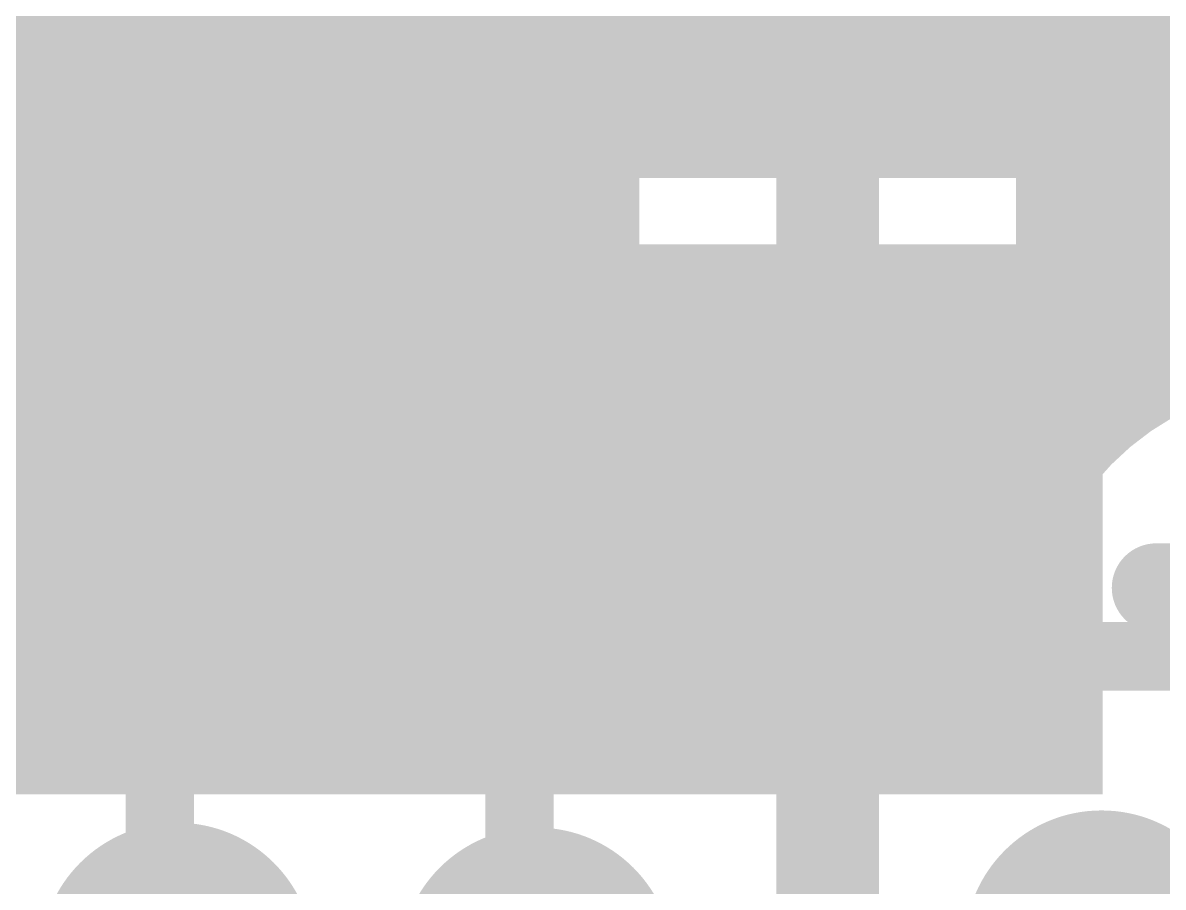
# Model space of a CAD drawing. Header units: inches. Extents: x -0.355 to 0.355, y -0.355 to 0.355.
# Drawn here: x -0.0226 to 0.0429, y -0.0763 to -0.0266 of the extents above; entities that cross this region are included whole.
import ezdxf

# ---------------------------------------------------------------- set-up
doc = ezdxf.new("R2010")
doc.units = ezdxf.units.IN
doc.header["$MEASUREMENT"] = 0
for name, color, linetype in [('BottomLayer', 5, 'Continuous'), ('BottomPaste', 16, 'Continuous'), ('BottomSolder', 6, 'Continuous'), ('TopLayer', 1, 'Continuous'), ('TopOverlay', 2, 'Continuous'), ('TopPaste', 8, 'Continuous'), ('TopSolder', 216, 'Continuous'), ('ViaHoleLayer', 16, 'Continuous')]:
    doc.layers.add(name, color=color, linetype=linetype)

# ---------------------------------------------------------------- blocks, each defined once
blk = doc.blocks.new('BF83112DW7_D_7_F_4_B_4')
at = {"layer": 'BottomLayer'}
for points in [[(-0.031494, 0.031496), (-0.007872, 0.031496), (-0.007872, 0.007874), (-0.031494, 0.007874)], [(-0.031494, -0.007874), (-0.007872, -0.007874), (-0.007872, -0.031496), (-0.031494, -0.031496)]]:
    blk.add_hatch(color=5, dxfattribs=at).paths.add_polyline_path(points)
at = {"layer": 'BottomPaste'}
for points in [[(-0.031494, 0.031496), (-0.007872, 0.031496), (-0.007872, 0.007874), (-0.031494, 0.007874)], [(-0.031494, -0.007874), (-0.007872, -0.007874), (-0.007872, -0.031496), (-0.031494, -0.031496)]]:
    blk.add_hatch(color=16, dxfattribs=at).paths.add_polyline_path(points)
at = {"layer": 'BottomSolder'}
for points in [[(-0.035494, 0.035496), (-0.003872, 0.035496), (-0.003872, 0.003874), (-0.035494, 0.003874)], [(-0.035494, -0.003874), (-0.003872, -0.003874), (-0.003872, -0.035496), (-0.035494, -0.035496)]]:
    blk.add_hatch(color=6, dxfattribs=at).paths.add_polyline_path(points)
blk = doc.blocks.new('QFN_20_3_3_P_____0_4_5')
at = {"layer": 'TopLayer'}
for points in [[(-0.066929, 0.019685), (-0.043307, 0.019685), (-0.043307, 0.011811), (-0.066929, 0.011811)], [(-0.066929, 0.003937), (-0.043307, 0.003937), (-0.043307, -0.003937), (-0.066929, -0.003937)], [(-0.066929, -0.011811), (-0.043307, -0.011811), (-0.043307, -0.019685), (-0.066929, -0.019685)], [(-0.066929, -0.027559), (-0.043307, -0.027559), (-0.043307, -0.035433), (-0.066929, -0.035433)]]:
    blk.add_hatch(color=1, dxfattribs=at).paths.add_polyline_path(points)
at = {"layer": 'TopPaste'}
for points in [[(-0.066929, 0.019685), (-0.043307, 0.019685), (-0.043307, 0.011811), (-0.066929, 0.011811)], [(-0.066929, 0.003937), (-0.043307, 0.003937), (-0.043307, -0.003937), (-0.066929, -0.003937)], [(-0.066929, -0.011811), (-0.043307, -0.011811), (-0.043307, -0.019685), (-0.066929, -0.019685)], [(-0.066929, -0.027559), (-0.043307, -0.027559), (-0.043307, -0.035433), (-0.066929, -0.035433)]]:
    blk.add_hatch(color=8, dxfattribs=at).paths.add_polyline_path(points)
at = {"layer": 'TopSolder'}
for points in [[(-0.070929, 0.023685), (-0.039307, 0.023685), (-0.039307, 0.007811), (-0.070929, 0.007811)], [(-0.070929, 0.007937), (-0.039307, 0.007937), (-0.039307, -0.007937), (-0.070929, -0.007937)], [(-0.070929, -0.007811), (-0.039307, -0.007811), (-0.039307, -0.023685), (-0.070929, -0.023685)], [(-0.070929, -0.023559), (-0.039307, -0.023559), (-0.039307, -0.039433), (-0.070929, -0.039433)], [(-0.039433, -0.039307), (-0.023559, -0.039307), (-0.023559, -0.070929), (-0.039433, -0.070929)]]:
    blk.add_hatch(color=216, dxfattribs=at).paths.add_polyline_path(points)
at = {"layer": 'TopOverlay'}
blk.add_lwpolyline([(-0.059055, -0.04252, 0.005118, 0.005118, 0), (-0.059055, -0.059055, 0.005118, 0.005118, 0)], format="xyseb", dxfattribs=at)
blk.add_lwpolyline([(-0.060335, -0.04252, 0.002559, 0.002559, 1), (-0.057776, -0.04252, 0.002559, 0.002559, 1)], format="xyseb", close=True, dxfattribs=at)

msp = doc.modelspace()

# ---------------------------------------------------------------- hatches: boundary and pattern name
at = {"layer": 'BottomLayer'}
h = msp.add_hatch(color=5, dxfattribs=at)
edge = h.paths.add_edge_path()
edge.add_arc((0.03937, -0.079724), 0.007874, 0, 360)
h = msp.add_hatch(color=5, dxfattribs=at)
edge = h.paths.add_edge_path()
edge.add_arc((-0.01378, -0.080429), 0.007874, 0, 360)
h = msp.add_hatch(color=5, dxfattribs=at)
edge = h.paths.add_edge_path()
edge.add_arc((0.00689, -0.080709), 0.007874, 0, 360)
at = {"layer": 'TopLayer'}
h = msp.add_hatch(color=1, dxfattribs=at)
edge = h.paths.add_edge_path()
edge.add_arc((0.03937, -0.079724), 0.007874, 0, 360)
h = msp.add_hatch(color=1, dxfattribs=at)
edge = h.paths.add_edge_path()
edge.add_arc((-0.01378, -0.080429), 0.007874, 0, 360)
h = msp.add_hatch(color=1, dxfattribs=at)
edge = h.paths.add_edge_path()
edge.add_arc((0.00689, -0.080709), 0.007874, 0, 360)
at = {"layer": 'ViaHoleLayer'}
h = msp.add_hatch(color=16, dxfattribs=at)
edge = h.paths.add_edge_path()
edge.add_arc((0.03937, -0.079724), 0.003937, 0, 360)

# ---------------------------------------------------------------- linework, layer by layer
at = {"layer": 'BottomLayer'}
for points in [[(0.264103, -0.07874, 0.003937, 0.003937, -6.854099), (0.264103, 0.07874, 0.003937, 0.003937, 0)], [(0.127175, -0.21752, 0.003937, 0.003937, -0.665504), (-0.244202, 0.062076, 0.003937, 0.003937, 0)], [(0.275591, -0.003937, 0.003937, 0.003937, -0.864689), (-0.264103, -0.082677, 0.003937, 0.003937, 0)], [(0.023622, -0.093504, 0.005906, 0.005906, 0), (0.023622, -0.02362, 0.005906, 0.005906, 0)], [(0.036417, -0.053199, 0.003937, 0.003937, 0), (0.036417, -0.02362, 0.003937, 0.003937, 0)], [(0.036417, -0.02461, 0.003937, 0.003937, 0), (0.096457, -0.02461, 0.003937, 0.003937, 0)], [(0.036417, -0.025004, 0.003937, 0.003937, 0), (0.096457, -0.025004, 0.003937, 0.003937, 0)], [(0.036417, -0.025397, 0.003937, 0.003937, 0), (0.096457, -0.025397, 0.003937, 0.003937, 0)], [(0.036417, -0.025791, 0.003937, 0.003937, 0), (0.096457, -0.025791, 0.003937, 0.003937, 0)], [(0.036417, -0.026185, 0.003937, 0.003937, 0), (0.096457, -0.026185, 0.003937, 0.003937, 0)], [(0.036417, -0.026579, 0.003937, 0.003937, 0), (0.096457, -0.026579, 0.003937, 0.003937, 0)], [(0.036417, -0.026972, 0.003937, 0.003937, 0), (0.096457, -0.026972, 0.003937, 0.003937, 0)], [(0.036417, -0.027366, 0.003937, 0.003937, 0), (0.096457, -0.027366, 0.003937, 0.003937, 0)], [(0.036417, -0.02776, 0.003937, 0.003937, 0), (0.096457, -0.02776, 0.003937, 0.003937, 0)], [(0.036417, -0.028153, 0.003937, 0.003937, 0), (0.096457, -0.028153, 0.003937, 0.003937, 0)], [(0.036417, -0.028547, 0.003937, 0.003937, 0), (0.096457, -0.028547, 0.003937, 0.003937, 0)], [(-0.019685, -0.033463, 0.003937, 0.003937, -0.198912), (-0.029429, -0.029427, 0.003937, 0.003937, 0)], [(-0.019685, -0.033463, 0.003937, 0.003937, -0.198912), (-0.029429, -0.029427, 0.003937, 0.003937, 0)], [(0.036417, -0.028941, 0.003937, 0.003937, 0), (0.096457, -0.028941, 0.003937, 0.003937, 0)], [(0.036417, -0.029334, 0.003937, 0.003937, 0), (0.096457, -0.029334, 0.003937, 0.003937, 0)], [(0.036417, -0.029728, 0.003937, 0.003937, 0), (0.096457, -0.029728, 0.003937, 0.003937, 0)], [(0.036417, -0.030122, 0.003937, 0.003937, 0), (0.096457, -0.030122, 0.003937, 0.003937, 0)], [(0.036417, -0.030516, 0.003937, 0.003937, 0), (0.096457, -0.030516, 0.003937, 0.003937, 0)], [(0.036417, -0.030909, 0.003937, 0.003937, 0), (0.096457, -0.030909, 0.003937, 0.003937, 0)], [(0.036417, -0.031303, 0.003937, 0.003937, 0), (0.096457, -0.031303, 0.003937, 0.003937, 0)], [(0.036417, -0.031697, 0.003937, 0.003937, 0), (0.096457, -0.031697, 0.003937, 0.003937, 0)], [(0.036417, -0.03209, 0.003937, 0.003937, 0), (0.096457, -0.03209, 0.003937, 0.003937, 0)], [(0.036417, -0.032484, 0.003937, 0.003937, 0), (0.096457, -0.032484, 0.003937, 0.003937, 0)], [(-0.09215, -0.032878, 0.003937, 0.003937, 0), (-0.023657, -0.032878, 0.003937, 0.003937, 0)], [(-0.091757, -0.033271, 0.003937, 0.003937, 0), (-0.021973, -0.033271, 0.003937, 0.003937, 0)], [(0.036417, -0.032878, 0.003937, 0.003937, 0), (0.096457, -0.032878, 0.003937, 0.003937, 0)], [(0.036417, -0.033271, 0.003937, 0.003937, 0), (0.096457, -0.033271, 0.003937, 0.003937, 0)], [(-0.091363, -0.033665, 0.003937, 0.003937, 0), (0.010827, -0.033665, 0.003937, 0.003937, 0)], [(-0.090969, -0.034059, 0.003937, 0.003937, 0), (0.010827, -0.034059, 0.003937, 0.003937, 0)], [(-0.019685, -0.033463, 0.003937, 0.003937, 0), (0.010827, -0.033463, 0.003937, 0.003937, 0)], [(0.010827, -0.063435, 0.003937, 0.003937, 0), (0.010827, -0.033463, 0.003937, 0.003937, 0)], [(0.036417, -0.033665, 0.003937, 0.003937, 0), (0.096457, -0.033665, 0.003937, 0.003937, 0)], [(0.036417, -0.034059, 0.003937, 0.003937, 0), (0.096457, -0.034059, 0.003937, 0.003937, 0)], [(-0.090576, -0.034452, 0.003937, 0.003937, 0), (0.010827, -0.034452, 0.003937, 0.003937, 0)], [(0.036417, -0.034452, 0.003937, 0.003937, 0), (0.096457, -0.034452, 0.003937, 0.003937, 0)], [(-0.090182, -0.034846, 0.003937, 0.003937, 0), (0.010827, -0.034846, 0.003937, 0.003937, 0)], [(-0.089788, -0.03524, 0.003937, 0.003937, 0), (0.010827, -0.03524, 0.003937, 0.003937, 0)], [(0.036417, -0.034846, 0.003937, 0.003937, 0), (0.096457, -0.034846, 0.003937, 0.003937, 0)], [(0.036417, -0.03524, 0.003937, 0.003937, 0), (0.096457, -0.03524, 0.003937, 0.003937, 0)], [(-0.089395, -0.035634, 0.003937, 0.003937, 0), (0.010827, -0.035634, 0.003937, 0.003937, 0)], [(-0.089001, -0.036027, 0.003937, 0.003937, 0), (0.010827, -0.036027, 0.003937, 0.003937, 0)], [(0.036417, -0.035634, 0.003937, 0.003937, 0), (0.096457, -0.035634, 0.003937, 0.003937, 0)], [(0.036417, -0.036027, 0.003937, 0.003937, 0), (0.096457, -0.036027, 0.003937, 0.003937, 0)], [(-0.088607, -0.036421, 0.003937, 0.003937, 0), (0.010827, -0.036421, 0.003937, 0.003937, 0)], [(0.036417, -0.036421, 0.003937, 0.003937, 0), (0.096457, -0.036421, 0.003937, 0.003937, 0)], [(-0.088213, -0.036815, 0.003937, 0.003937, 0), (0.010827, -0.036815, 0.003937, 0.003937, 0)], [(-0.08782, -0.037208, 0.003937, 0.003937, 0), (0.010827, -0.037208, 0.003937, 0.003937, 0)], [(0.036417, -0.036815, 0.003937, 0.003937, 0), (0.096457, -0.036815, 0.003937, 0.003937, 0)], [(0.036417, -0.037208, 0.003937, 0.003937, 0), (0.096457, -0.037208, 0.003937, 0.003937, 0)], [(-0.087426, -0.037602, 0.003937, 0.003937, 0), (0.010827, -0.037602, 0.003937, 0.003937, 0)], [(-0.087032, -0.037996, 0.003937, 0.003937, 0), (0.010827, -0.037996, 0.003937, 0.003937, 0)], [(0.036417, -0.037602, 0.003937, 0.003937, 0), (0.096457, -0.037602, 0.003937, 0.003937, 0)], [(0.036417, -0.037996, 0.003937, 0.003937, 0), (0.096457, -0.037996, 0.003937, 0.003937, 0)], [(-0.086639, -0.03839, 0.003937, 0.003937, 0), (0.010827, -0.03839, 0.003937, 0.003937, 0)], [(0.036417, -0.03839, 0.003937, 0.003937, 0), (0.096457, -0.03839, 0.003937, 0.003937, 0)], [(-0.086245, -0.038783, 0.003937, 0.003937, 0), (0.010827, -0.038783, 0.003937, 0.003937, 0)], [(-0.085851, -0.039177, 0.003937, 0.003937, 0), (0.010827, -0.039177, 0.003937, 0.003937, 0)], [(0.036417, -0.038783, 0.003937, 0.003937, 0), (0.096457, -0.038783, 0.003937, 0.003937, 0)], [(0.036417, -0.039177, 0.003937, 0.003937, 0), (0.096457, -0.039177, 0.003937, 0.003937, 0)], [(-0.085458, -0.039571, 0.003937, 0.003937, 0), (0.010827, -0.039571, 0.003937, 0.003937, 0)], [(-0.085064, -0.039964, 0.003937, 0.003937, 0), (0.010827, -0.039964, 0.003937, 0.003937, 0)], [(0.036417, -0.039571, 0.003937, 0.003937, 0), (0.096457, -0.039571, 0.003937, 0.003937, 0)], [(0.036417, -0.039964, 0.003937, 0.003937, 0), (0.096457, -0.039964, 0.003937, 0.003937, 0)], [(-0.08467, -0.040358, 0.003937, 0.003937, 0), (0.010827, -0.040358, 0.003937, 0.003937, 0)], [(0.036417, -0.040358, 0.003937, 0.003937, 0), (0.096457, -0.040358, 0.003937, 0.003937, 0)], [(-0.084276, -0.040752, 0.003937, 0.003937, 0), (0.010827, -0.040752, 0.003937, 0.003937, 0)], [(-0.083883, -0.041145, 0.003937, 0.003937, 0), (0.010827, -0.041145, 0.003937, 0.003937, 0)], [(0.036417, -0.040752, 0.003937, 0.003937, 0), (0.096457, -0.040752, 0.003937, 0.003937, 0)], [(0.036417, -0.041145, 0.003937, 0.003937, 0), (0.096457, -0.041145, 0.003937, 0.003937, 0)], [(-0.083489, -0.041539, 0.003937, 0.003937, 0), (0.010827, -0.041539, 0.003937, 0.003937, 0)], [(-0.083095, -0.041933, 0.003937, 0.003937, 0), (0.010827, -0.041933, 0.003937, 0.003937, 0)], [(0.036417, -0.041539, 0.003937, 0.003937, 0), (0.096457, -0.041539, 0.003937, 0.003937, 0)], [(0.036417, -0.041933, 0.003937, 0.003937, 0), (0.096457, -0.041933, 0.003937, 0.003937, 0)], [(-0.082702, -0.042327, 0.003937, 0.003937, 0), (0.010827, -0.042327, 0.003937, 0.003937, 0)], [(0.036417, -0.042327, 0.003937, 0.003937, 0), (0.096457, -0.042327, 0.003937, 0.003937, 0)], [(-0.082308, -0.04272, 0.003937, 0.003937, 0), (0.010827, -0.04272, 0.003937, 0.003937, 0)], [(-0.081914, -0.043114, 0.003937, 0.003937, 0), (0.010827, -0.043114, 0.003937, 0.003937, 0)], [(0.036417, -0.04272, 0.003937, 0.003937, 0), (0.096457, -0.04272, 0.003937, 0.003937, 0)], [(0.036417, -0.043114, 0.003937, 0.003937, 0), (0.096457, -0.043114, 0.003937, 0.003937, 0)], [(-0.08152, -0.043508, 0.003937, 0.003937, 0), (0.010827, -0.043508, 0.003937, 0.003937, 0)], [(-0.081127, -0.043901, 0.003937, 0.003937, 0), (0.010827, -0.043901, 0.003937, 0.003937, 0)], [(0.036417, -0.043508, 0.003937, 0.003937, 0), (0.096457, -0.043508, 0.003937, 0.003937, 0)], [(0.036417, -0.043901, 0.003937, 0.003937, 0), (0.096457, -0.043901, 0.003937, 0.003937, 0)], [(-0.080733, -0.044295, 0.003937, 0.003937, 0), (0.010827, -0.044295, 0.003937, 0.003937, 0)], [(0.036417, -0.044295, 0.003937, 0.003937, 0), (0.096457, -0.044295, 0.003937, 0.003937, 0)], [(-0.080339, -0.044689, 0.003937, 0.003937, 0), (0.010827, -0.044689, 0.003937, 0.003937, 0)], [(-0.079946, -0.045082, 0.003937, 0.003937, 0), (0.010827, -0.045082, 0.003937, 0.003937, 0)], [(0.036417, -0.044689, 0.003937, 0.003937, 0), (0.096457, -0.044689, 0.003937, 0.003937, 0)], [(0.036417, -0.045082, 0.003937, 0.003937, 0), (0.096457, -0.045082, 0.003937, 0.003937, 0)], [(-0.079552, -0.045476, 0.003937, 0.003937, 0), (0.010827, -0.045476, 0.003937, 0.003937, 0)], [(-0.079158, -0.04587, 0.003937, 0.003937, 0), (0.010827, -0.04587, 0.003937, 0.003937, 0)], [(0.036417, -0.053199, 0.003937, 0.003937, -0.742961), (0.068898, -0.062992, 0.003937, 0.003937, 0)], [(0.036417, -0.045476, 0.003937, 0.003937, 0), (0.048523, -0.045476, 0.003937, 0.003937, 0)], [(0.036417, -0.04587, 0.003937, 0.003937, 0), (0.046631, -0.04587, 0.003937, 0.003937, 0)], [(-0.078765, -0.046263, 0.003937, 0.003937, 0), (0.010827, -0.046263, 0.003937, 0.003937, 0)], [(0.036417, -0.046263, 0.003937, 0.003937, 0), (0.045348, -0.046263, 0.003937, 0.003937, 0)], [(-0.078371, -0.046657, 0.003937, 0.003937, 0), (0.010827, -0.046657, 0.003937, 0.003937, 0)], [(-0.077977, -0.047051, 0.003937, 0.003937, 0), (0.010827, -0.047051, 0.003937, 0.003937, 0)], [(0.036417, -0.046657, 0.003937, 0.003937, 0), (0.044322, -0.046657, 0.003937, 0.003937, 0)], [(0.036417, -0.047051, 0.003937, 0.003937, 0), (0.043451, -0.047051, 0.003937, 0.003937, 0)], [(-0.077583, -0.047445, 0.003937, 0.003937, 0), (0.010827, -0.047445, 0.003937, 0.003937, 0)], [(-0.07719, -0.047838, 0.003937, 0.003937, 0), (0.010827, -0.047838, 0.003937, 0.003937, 0)], [(0.036417, -0.047445, 0.003937, 0.003937, 0), (0.042687, -0.047445, 0.003937, 0.003937, 0)], [(0.036417, -0.047838, 0.003937, 0.003937, 0), (0.042003, -0.047838, 0.003937, 0.003937, 0)], [(-0.076796, -0.048232, 0.003937, 0.003937, 0), (0.010827, -0.048232, 0.003937, 0.003937, 0)], [(0.036417, -0.048232, 0.003937, 0.003937, 0), (0.041382, -0.048232, 0.003937, 0.003937, 0)], [(-0.076402, -0.048626, 0.003937, 0.003937, 0), (0.010827, -0.048626, 0.003937, 0.003937, 0)], [(-0.076009, -0.049019, 0.003937, 0.003937, 0), (0.010827, -0.049019, 0.003937, 0.003937, 0)], [(0.036417, -0.048626, 0.003937, 0.003937, 0), (0.040814, -0.048626, 0.003937, 0.003937, 0)], [(0.036417, -0.049019, 0.003937, 0.003937, 0), (0.040289, -0.049019, 0.003937, 0.003937, 0)], [(-0.075615, -0.049413, 0.003937, 0.003937, 0), (0.010827, -0.049413, 0.003937, 0.003937, 0)], [(-0.075221, -0.049807, 0.003937, 0.003937, 0), (0.010827, -0.049807, 0.003937, 0.003937, 0)], [(0.036417, -0.049413, 0.003937, 0.003937, 0), (0.039802, -0.049413, 0.003937, 0.003937, 0)], [(-0.074828, -0.050201, 0.003937, 0.003937, 0), (0.010827, -0.050201, 0.003937, 0.003937, 0)], [(-0.074434, -0.050594, 0.003937, 0.003937, 0), (0.010827, -0.050594, 0.003937, 0.003937, 0)], [(-0.07404, -0.050988, 0.003937, 0.003937, 0), (0.010827, -0.050988, 0.003937, 0.003937, 0)], [(-0.073647, -0.051382, 0.003937, 0.003937, 0), (0.010827, -0.051382, 0.003937, 0.003937, 0)], [(-0.073253, -0.051775, 0.003937, 0.003937, 0), (0.010827, -0.051775, 0.003937, 0.003937, 0)], [(-0.072859, -0.052169, 0.003937, 0.003937, 0), (0.010827, -0.052169, 0.003937, 0.003937, 0)], [(-0.072465, -0.052563, 0.003937, 0.003937, 0), (0.010827, -0.052563, 0.003937, 0.003937, 0)], [(-0.072072, -0.052956, 0.003937, 0.003937, 0), (0.010827, -0.052956, 0.003937, 0.003937, 0)], [(-0.071678, -0.05335, 0.003937, 0.003937, 0), (0.010827, -0.05335, 0.003937, 0.003937, 0)], [(-0.071284, -0.053744, 0.003937, 0.003937, 0), (0.010827, -0.053744, 0.003937, 0.003937, 0)], [(-0.070891, -0.054137, 0.003937, 0.003937, 0), (0.010827, -0.054137, 0.003937, 0.003937, 0)], [(-0.070497, -0.054531, 0.003937, 0.003937, 0), (0.010827, -0.054531, 0.003937, 0.003937, 0)], [(-0.070103, -0.054925, 0.003937, 0.003937, 0), (0.010827, -0.054925, 0.003937, 0.003937, 0)], [(-0.069709, -0.055319, 0.003937, 0.003937, 0), (0.010827, -0.055319, 0.003937, 0.003937, 0)], [(-0.069316, -0.055712, 0.003937, 0.003937, 0), (0.010827, -0.055712, 0.003937, 0.003937, 0)], [(-0.068922, -0.056106, 0.003937, 0.003937, 0), (0.010827, -0.056106, 0.003937, 0.003937, 0)], [(-0.068528, -0.0565, 0.003937, 0.003937, 0), (0.010827, -0.0565, 0.003937, 0.003937, 0)], [(-0.068135, -0.056893, 0.003937, 0.003937, 0), (0.010827, -0.056893, 0.003937, 0.003937, 0)], [(-0.067741, -0.057287, 0.003937, 0.003937, 0), (0.010827, -0.057287, 0.003937, 0.003937, 0)], [(-0.067347, -0.057681, 0.003937, 0.003937, 0), (0.010827, -0.057681, 0.003937, 0.003937, 0)], [(-0.066954, -0.058075, 0.003937, 0.003937, 0), (0.010827, -0.058075, 0.003937, 0.003937, 0)], [(-0.06656, -0.058468, 0.003937, 0.003937, 0), (0.010827, -0.058468, 0.003937, 0.003937, 0)], [(-0.066166, -0.058862, 0.003937, 0.003937, 0), (0.010827, -0.058862, 0.003937, 0.003937, 0)], [(-0.065772, -0.059256, 0.003937, 0.003937, 0), (0.010827, -0.059256, 0.003937, 0.003937, 0)], [(-0.065379, -0.059649, 0.003937, 0.003937, 0), (0.010827, -0.059649, 0.003937, 0.003937, 0)], [(-0.064985, -0.060043, 0.003937, 0.003937, 0), (0.010827, -0.060043, 0.003937, 0.003937, 0)], [(-0.064591, -0.060437, 0.003937, 0.003937, 0), (0.010827, -0.060437, 0.003937, 0.003937, 0)], [(-0.064198, -0.06083, 0.003937, 0.003937, 0), (0.010827, -0.06083, 0.003937, 0.003937, 0)], [(-0.063804, -0.061224, 0.003937, 0.003937, 0), (0.010827, -0.061224, 0.003937, 0.003937, 0)], [(-0.06341, -0.061618, 0.003937, 0.003937, 0), (0.010827, -0.061618, 0.003937, 0.003937, 0)], [(-0.063017, -0.062011, 0.003937, 0.003937, 0), (0.010827, -0.062011, 0.003937, 0.003937, 0)], [(-0.062623, -0.062405, 0.003937, 0.003937, 0), (0.010827, -0.062405, 0.003937, 0.003937, 0)], [(-0.062229, -0.062799, 0.003937, 0.003937, 0), (-0.015524, -0.062799, 0.003937, 0.003937, 0)], [(-0.028571, -0.070678, 0.003937, 0.003937, -0.429991), (-0.00325, -0.066181, 0.003937, 0.003937, 0)], [(-0.012035, -0.062799, 0.003937, 0.003937, 0), (0.010827, -0.062799, 0.003937, 0.003937, 0)], [(-0.061836, -0.063193, 0.003937, 0.003937, 0), (-0.017875, -0.063193, 0.003937, 0.003937, 0)], [(-0.039969, -0.063586, 0.003937, 0.003937, 0), (-0.019274, -0.063586, 0.003937, 0.003937, 0)], [(-0.009684, -0.063193, 0.003937, 0.003937, 0), (0.004233, -0.063193, 0.003937, 0.003937, 0)], [(-0.008285, -0.063586, 0.003937, 0.003937, 0), (0.00234, -0.063586, 0.003937, 0.003937, 0)], [(-0.00325, -0.066181, 0.003937, 0.003937, -0.211437), (0.010827, -0.063435, 0.003937, 0.003937, 0)], [(-0.038201, -0.06398, 0.003937, 0.003937, 0), (-0.020359, -0.06398, 0.003937, 0.003937, 0)], [(-0.0072, -0.06398, 0.003937, 0.003937, 0), (0.001057, -0.06398, 0.003937, 0.003937, 0)], [(-0.03696, -0.064374, 0.003937, 0.003937, 0), (-0.021269, -0.064374, 0.003937, 0.003937, 0)], [(-0.035957, -0.064767, 0.003937, 0.003937, 0), (-0.022061, -0.064767, 0.003937, 0.003937, 0)], [(-0.00629, -0.064374, 0.003937, 0.003937, 0), (0.000031, -0.064374, 0.003937, 0.003937, 0)], [(-0.005498, -0.064767, 0.003937, 0.003937, 0), (-0.00084, -0.064767, 0.003937, 0.003937, 0)], [(-0.035102, -0.065161, 0.003937, 0.003937, 0), (-0.022766, -0.065161, 0.003937, 0.003937, 0)], [(-0.034349, -0.065555, 0.003937, 0.003937, 0), (-0.023404, -0.065555, 0.003937, 0.003937, 0)], [(-0.004793, -0.065161, 0.003937, 0.003937, 0), (-0.001604, -0.065161, 0.003937, 0.003937, 0)], [(-0.033673, -0.065948, 0.003937, 0.003937, 0), (-0.023987, -0.065948, 0.003937, 0.003937, 0)], [(-0.03306, -0.066342, 0.003937, 0.003937, 0), (-0.024523, -0.066342, 0.003937, 0.003937, 0)]]:
    msp.add_lwpolyline(points, format="xyseb", dxfattribs=at)
for points in [[(0.035433, -0.025004, 0.001969, 0.001969, 1), (0.037401, -0.025004, 0.001969, 0.001969, 1)], [(0.035433, -0.025397, 0.001969, 0.001969, 1), (0.037401, -0.025397, 0.001969, 0.001969, 1)], [(0.035433, -0.025791, 0.001969, 0.001969, 1), (0.037401, -0.025791, 0.001969, 0.001969, 1)], [(0.035433, -0.026185, 0.001969, 0.001969, 1), (0.037401, -0.026185, 0.001969, 0.001969, 1)], [(0.035433, -0.026579, 0.001969, 0.001969, 1), (0.037401, -0.026579, 0.001969, 0.001969, 1)], [(0.035433, -0.026972, 0.001969, 0.001969, 1), (0.037401, -0.026972, 0.001969, 0.001969, 1)], [(0.035433, -0.027366, 0.001969, 0.001969, 1), (0.037401, -0.027366, 0.001969, 0.001969, 1)], [(0.035433, -0.02776, 0.001969, 0.001969, 1), (0.037401, -0.02776, 0.001969, 0.001969, 1)], [(0.035433, -0.028153, 0.001969, 0.001969, 1), (0.037401, -0.028153, 0.001969, 0.001969, 1)], [(0.035433, -0.028547, 0.001969, 0.001969, 1), (0.037401, -0.028547, 0.001969, 0.001969, 1)], [(0.035433, -0.028941, 0.001969, 0.001969, 1), (0.037401, -0.028941, 0.001969, 0.001969, 1)], [(0.035433, -0.029334, 0.001969, 0.001969, 1), (0.037401, -0.029334, 0.001969, 0.001969, 1)], [(0.035433, -0.029728, 0.001969, 0.001969, 1), (0.037401, -0.029728, 0.001969, 0.001969, 1)], [(0.035433, -0.030122, 0.001969, 0.001969, 1), (0.037401, -0.030122, 0.001969, 0.001969, 1)], [(0.035433, -0.030516, 0.001969, 0.001969, 1), (0.037401, -0.030516, 0.001969, 0.001969, 1)], [(0.035433, -0.030909, 0.001969, 0.001969, 1), (0.037401, -0.030909, 0.001969, 0.001969, 1)], [(0.035433, -0.031303, 0.001969, 0.001969, 1), (0.037401, -0.031303, 0.001969, 0.001969, 1)], [(0.035433, -0.031697, 0.001969, 0.001969, 1), (0.037401, -0.031697, 0.001969, 0.001969, 1)], [(0.035433, -0.03209, 0.001969, 0.001969, 1), (0.037401, -0.03209, 0.001969, 0.001969, 1)], [(0.035433, -0.032484, 0.001969, 0.001969, 1), (0.037401, -0.032484, 0.001969, 0.001969, 1)], [(-0.024642, -0.032878, 0.001969, 0.001969, 1), (-0.022673, -0.032878, 0.001969, 0.001969, 1)], [(-0.022957, -0.033271, 0.001969, 0.001969, 1), (-0.020989, -0.033271, 0.001969, 0.001969, 1)], [(0.035433, -0.032878, 0.001969, 0.001969, 1), (0.037401, -0.032878, 0.001969, 0.001969, 1)], [(0.035433, -0.033271, 0.001969, 0.001969, 1), (0.037401, -0.033271, 0.001969, 0.001969, 1)], [(-0.020669, -0.033463, 0.001969, 0.001969, 1), (-0.018701, -0.033463, 0.001969, 0.001969, 1)], [(-0.020669, -0.033463, 0.001969, 0.001969, 1), (-0.018701, -0.033463, 0.001969, 0.001969, 1)], [(-0.020669, -0.033463, 0.001969, 0.001969, 1), (-0.018701, -0.033463, 0.001969, 0.001969, 1)], [(0.009843, -0.033463, 0.001969, 0.001969, 1), (0.011811, -0.033463, 0.001969, 0.001969, 1)], [(0.009843, -0.033463, 0.001969, 0.001969, 1), (0.011811, -0.033463, 0.001969, 0.001969, 1)], [(0.009843, -0.033665, 0.001969, 0.001969, 1), (0.011811, -0.033665, 0.001969, 0.001969, 1)], [(0.009843, -0.034059, 0.001969, 0.001969, 1), (0.011811, -0.034059, 0.001969, 0.001969, 1)], [(0.035433, -0.033665, 0.001969, 0.001969, 1), (0.037401, -0.033665, 0.001969, 0.001969, 1)], [(0.035433, -0.034059, 0.001969, 0.001969, 1), (0.037401, -0.034059, 0.001969, 0.001969, 1)], [(0.009843, -0.034452, 0.001969, 0.001969, 1), (0.011811, -0.034452, 0.001969, 0.001969, 1)], [(0.035433, -0.034452, 0.001969, 0.001969, 1), (0.037401, -0.034452, 0.001969, 0.001969, 1)], [(0.009843, -0.034846, 0.001969, 0.001969, 1), (0.011811, -0.034846, 0.001969, 0.001969, 1)], [(0.009843, -0.03524, 0.001969, 0.001969, 1), (0.011811, -0.03524, 0.001969, 0.001969, 1)], [(0.035433, -0.034846, 0.001969, 0.001969, 1), (0.037401, -0.034846, 0.001969, 0.001969, 1)], [(0.035433, -0.03524, 0.001969, 0.001969, 1), (0.037401, -0.03524, 0.001969, 0.001969, 1)], [(0.009843, -0.035634, 0.001969, 0.001969, 1), (0.011811, -0.035634, 0.001969, 0.001969, 1)], [(0.009843, -0.036027, 0.001969, 0.001969, 1), (0.011811, -0.036027, 0.001969, 0.001969, 1)], [(0.035433, -0.035634, 0.001969, 0.001969, 1), (0.037401, -0.035634, 0.001969, 0.001969, 1)], [(0.035433, -0.036027, 0.001969, 0.001969, 1), (0.037401, -0.036027, 0.001969, 0.001969, 1)], [(0.009843, -0.036421, 0.001969, 0.001969, 1), (0.011811, -0.036421, 0.001969, 0.001969, 1)], [(0.035433, -0.036421, 0.001969, 0.001969, 1), (0.037401, -0.036421, 0.001969, 0.001969, 1)], [(0.009843, -0.036815, 0.001969, 0.001969, 1), (0.011811, -0.036815, 0.001969, 0.001969, 1)], [(0.009843, -0.037208, 0.001969, 0.001969, 1), (0.011811, -0.037208, 0.001969, 0.001969, 1)], [(0.035433, -0.036815, 0.001969, 0.001969, 1), (0.037401, -0.036815, 0.001969, 0.001969, 1)], [(0.035433, -0.037208, 0.001969, 0.001969, 1), (0.037401, -0.037208, 0.001969, 0.001969, 1)], [(0.009843, -0.037602, 0.001969, 0.001969, 1), (0.011811, -0.037602, 0.001969, 0.001969, 1)], [(0.009843, -0.037996, 0.001969, 0.001969, 1), (0.011811, -0.037996, 0.001969, 0.001969, 1)], [(0.035433, -0.037602, 0.001969, 0.001969, 1), (0.037401, -0.037602, 0.001969, 0.001969, 1)], [(0.035433, -0.037996, 0.001969, 0.001969, 1), (0.037401, -0.037996, 0.001969, 0.001969, 1)], [(0.009843, -0.03839, 0.001969, 0.001969, 1), (0.011811, -0.03839, 0.001969, 0.001969, 1)], [(0.035433, -0.03839, 0.001969, 0.001969, 1), (0.037401, -0.03839, 0.001969, 0.001969, 1)], [(0.009843, -0.038783, 0.001969, 0.001969, 1), (0.011811, -0.038783, 0.001969, 0.001969, 1)], [(0.009843, -0.039177, 0.001969, 0.001969, 1), (0.011811, -0.039177, 0.001969, 0.001969, 1)], [(0.035433, -0.038783, 0.001969, 0.001969, 1), (0.037401, -0.038783, 0.001969, 0.001969, 1)], [(0.035433, -0.039177, 0.001969, 0.001969, 1), (0.037401, -0.039177, 0.001969, 0.001969, 1)], [(0.009843, -0.039571, 0.001969, 0.001969, 1), (0.011811, -0.039571, 0.001969, 0.001969, 1)], [(0.009843, -0.039964, 0.001969, 0.001969, 1), (0.011811, -0.039964, 0.001969, 0.001969, 1)], [(0.035433, -0.039571, 0.001969, 0.001969, 1), (0.037401, -0.039571, 0.001969, 0.001969, 1)], [(0.035433, -0.039964, 0.001969, 0.001969, 1), (0.037401, -0.039964, 0.001969, 0.001969, 1)], [(0.009843, -0.040358, 0.001969, 0.001969, 1), (0.011811, -0.040358, 0.001969, 0.001969, 1)], [(0.035433, -0.040358, 0.001969, 0.001969, 1), (0.037401, -0.040358, 0.001969, 0.001969, 1)], [(0.009843, -0.040752, 0.001969, 0.001969, 1), (0.011811, -0.040752, 0.001969, 0.001969, 1)], [(0.009843, -0.041145, 0.001969, 0.001969, 1), (0.011811, -0.041145, 0.001969, 0.001969, 1)], [(0.035433, -0.040752, 0.001969, 0.001969, 1), (0.037401, -0.040752, 0.001969, 0.001969, 1)], [(0.035433, -0.041145, 0.001969, 0.001969, 1), (0.037401, -0.041145, 0.001969, 0.001969, 1)], [(0.009843, -0.041539, 0.001969, 0.001969, 1), (0.011811, -0.041539, 0.001969, 0.001969, 1)], [(0.009843, -0.041933, 0.001969, 0.001969, 1), (0.011811, -0.041933, 0.001969, 0.001969, 1)], [(0.035433, -0.041539, 0.001969, 0.001969, 1), (0.037401, -0.041539, 0.001969, 0.001969, 1)], [(0.035433, -0.041933, 0.001969, 0.001969, 1), (0.037401, -0.041933, 0.001969, 0.001969, 1)], [(0.009843, -0.042327, 0.001969, 0.001969, 1), (0.011811, -0.042327, 0.001969, 0.001969, 1)], [(0.035433, -0.042327, 0.001969, 0.001969, 1), (0.037401, -0.042327, 0.001969, 0.001969, 1)], [(0.009843, -0.04272, 0.001969, 0.001969, 1), (0.011811, -0.04272, 0.001969, 0.001969, 1)], [(0.009843, -0.043114, 0.001969, 0.001969, 1), (0.011811, -0.043114, 0.001969, 0.001969, 1)], [(0.035433, -0.04272, 0.001969, 0.001969, 1), (0.037401, -0.04272, 0.001969, 0.001969, 1)], [(0.035433, -0.043114, 0.001969, 0.001969, 1), (0.037401, -0.043114, 0.001969, 0.001969, 1)], [(0.009843, -0.043508, 0.001969, 0.001969, 1), (0.011811, -0.043508, 0.001969, 0.001969, 1)], [(0.009843, -0.043901, 0.001969, 0.001969, 1), (0.011811, -0.043901, 0.001969, 0.001969, 1)], [(0.035433, -0.043508, 0.001969, 0.001969, 1), (0.037401, -0.043508, 0.001969, 0.001969, 1)], [(0.035433, -0.043901, 0.001969, 0.001969, 1), (0.037401, -0.043901, 0.001969, 0.001969, 1)], [(0.009843, -0.044295, 0.001969, 0.001969, 1), (0.011811, -0.044295, 0.001969, 0.001969, 1)], [(0.035433, -0.044295, 0.001969, 0.001969, 1), (0.037401, -0.044295, 0.001969, 0.001969, 1)], [(0.009843, -0.044689, 0.001969, 0.001969, 1), (0.011811, -0.044689, 0.001969, 0.001969, 1)], [(0.009843, -0.045082, 0.001969, 0.001969, 1), (0.011811, -0.045082, 0.001969, 0.001969, 1)], [(0.035433, -0.044689, 0.001969, 0.001969, 1), (0.037401, -0.044689, 0.001969, 0.001969, 1)], [(0.035433, -0.045082, 0.001969, 0.001969, 1), (0.037401, -0.045082, 0.001969, 0.001969, 1)], [(0.009843, -0.045476, 0.001969, 0.001969, 1), (0.011811, -0.045476, 0.001969, 0.001969, 1)], [(0.009843, -0.04587, 0.001969, 0.001969, 1), (0.011811, -0.04587, 0.001969, 0.001969, 1)], [(0.035433, -0.045476, 0.001969, 0.001969, 1), (0.037401, -0.045476, 0.001969, 0.001969, 1)], [(0.035433, -0.04587, 0.001969, 0.001969, 1), (0.037401, -0.04587, 0.001969, 0.001969, 1)], [(0.009843, -0.046263, 0.001969, 0.001969, 1), (0.011811, -0.046263, 0.001969, 0.001969, 1)], [(0.035433, -0.046263, 0.001969, 0.001969, 1), (0.037401, -0.046263, 0.001969, 0.001969, 1)], [(0.009843, -0.046657, 0.001969, 0.001969, 1), (0.011811, -0.046657, 0.001969, 0.001969, 1)], [(0.009843, -0.047051, 0.001969, 0.001969, 1), (0.011811, -0.047051, 0.001969, 0.001969, 1)], [(0.035433, -0.046657, 0.001969, 0.001969, 1), (0.037401, -0.046657, 0.001969, 0.001969, 1)], [(0.035433, -0.047051, 0.001969, 0.001969, 1), (0.037401, -0.047051, 0.001969, 0.001969, 1)], [(0.042467, -0.047051, 0.001969, 0.001969, 1), (0.044435, -0.047051, 0.001969, 0.001969, 1)], [(0.043338, -0.046657, 0.001969, 0.001969, 1), (0.045306, -0.046657, 0.001969, 0.001969, 1)], [(0.009843, -0.047445, 0.001969, 0.001969, 1), (0.011811, -0.047445, 0.001969, 0.001969, 1)], [(0.009843, -0.047838, 0.001969, 0.001969, 1), (0.011811, -0.047838, 0.001969, 0.001969, 1)], [(0.035433, -0.047445, 0.001969, 0.001969, 1), (0.037401, -0.047445, 0.001969, 0.001969, 1)], [(0.035433, -0.047838, 0.001969, 0.001969, 1), (0.037401, -0.047838, 0.001969, 0.001969, 1)], [(0.041019, -0.047838, 0.001969, 0.001969, 1), (0.042987, -0.047838, 0.001969, 0.001969, 1)], [(0.041703, -0.047445, 0.001969, 0.001969, 1), (0.043671, -0.047445, 0.001969, 0.001969, 1)], [(0.009843, -0.048232, 0.001969, 0.001969, 1), (0.011811, -0.048232, 0.001969, 0.001969, 1)], [(0.035433, -0.048232, 0.001969, 0.001969, 1), (0.037401, -0.048232, 0.001969, 0.001969, 1)], [(0.040398, -0.048232, 0.001969, 0.001969, 1), (0.042367, -0.048232, 0.001969, 0.001969, 1)], [(0.009843, -0.048626, 0.001969, 0.001969, 1), (0.011811, -0.048626, 0.001969, 0.001969, 1)], [(0.009843, -0.049019, 0.001969, 0.001969, 1), (0.011811, -0.049019, 0.001969, 0.001969, 1)], [(0.035433, -0.048626, 0.001969, 0.001969, 1), (0.037401, -0.048626, 0.001969, 0.001969, 1)], [(0.035433, -0.049019, 0.001969, 0.001969, 1), (0.037401, -0.049019, 0.001969, 0.001969, 1)], [(0.039305, -0.049019, 0.001969, 0.001969, 1), (0.041273, -0.049019, 0.001969, 0.001969, 1)], [(0.03983, -0.048626, 0.001969, 0.001969, 1), (0.041798, -0.048626, 0.001969, 0.001969, 1)], [(0.009843, -0.049413, 0.001969, 0.001969, 1), (0.011811, -0.049413, 0.001969, 0.001969, 1)], [(0.009843, -0.049807, 0.001969, 0.001969, 1), (0.011811, -0.049807, 0.001969, 0.001969, 1)], [(0.035433, -0.049413, 0.001969, 0.001969, 1), (0.037401, -0.049413, 0.001969, 0.001969, 1)], [(0.038818, -0.049413, 0.001969, 0.001969, 1), (0.040786, -0.049413, 0.001969, 0.001969, 1)], [(0.009843, -0.050201, 0.001969, 0.001969, 1), (0.011811, -0.050201, 0.001969, 0.001969, 1)], [(0.009843, -0.050594, 0.001969, 0.001969, 1), (0.011811, -0.050594, 0.001969, 0.001969, 1)], [(0.009843, -0.050988, 0.001969, 0.001969, 1), (0.011811, -0.050988, 0.001969, 0.001969, 1)], [(0.009843, -0.051382, 0.001969, 0.001969, 1), (0.011811, -0.051382, 0.001969, 0.001969, 1)], [(0.009843, -0.051775, 0.001969, 0.001969, 1), (0.011811, -0.051775, 0.001969, 0.001969, 1)], [(0.009843, -0.052169, 0.001969, 0.001969, 1), (0.011811, -0.052169, 0.001969, 0.001969, 1)], [(0.009843, -0.052563, 0.001969, 0.001969, 1), (0.011811, -0.052563, 0.001969, 0.001969, 1)], [(0.009843, -0.052956, 0.001969, 0.001969, 1), (0.011811, -0.052956, 0.001969, 0.001969, 1)], [(0.009843, -0.05335, 0.001969, 0.001969, 1), (0.011811, -0.05335, 0.001969, 0.001969, 1)], [(0.009843, -0.053744, 0.001969, 0.001969, 1), (0.011811, -0.053744, 0.001969, 0.001969, 1)], [(0.035433, -0.053199, 0.001969, 0.001969, 1), (0.037401, -0.053199, 0.001969, 0.001969, 1)], [(0.035433, -0.053199, 0.001969, 0.001969, 1), (0.037401, -0.053199, 0.001969, 0.001969, 1)], [(0.009843, -0.054137, 0.001969, 0.001969, 1), (0.011811, -0.054137, 0.001969, 0.001969, 1)], [(0.009843, -0.054531, 0.001969, 0.001969, 1), (0.011811, -0.054531, 0.001969, 0.001969, 1)], [(0.009843, -0.054925, 0.001969, 0.001969, 1), (0.011811, -0.054925, 0.001969, 0.001969, 1)], [(0.009843, -0.055319, 0.001969, 0.001969, 1), (0.011811, -0.055319, 0.001969, 0.001969, 1)], [(0.009843, -0.055712, 0.001969, 0.001969, 1), (0.011811, -0.055712, 0.001969, 0.001969, 1)], [(0.009843, -0.056106, 0.001969, 0.001969, 1), (0.011811, -0.056106, 0.001969, 0.001969, 1)], [(0.009843, -0.0565, 0.001969, 0.001969, 1), (0.011811, -0.0565, 0.001969, 0.001969, 1)], [(0.009843, -0.056893, 0.001969, 0.001969, 1), (0.011811, -0.056893, 0.001969, 0.001969, 1)], [(0.009843, -0.057287, 0.001969, 0.001969, 1), (0.011811, -0.057287, 0.001969, 0.001969, 1)], [(0.009843, -0.057681, 0.001969, 0.001969, 1), (0.011811, -0.057681, 0.001969, 0.001969, 1)], [(0.009843, -0.058075, 0.001969, 0.001969, 1), (0.011811, -0.058075, 0.001969, 0.001969, 1)], [(0.009843, -0.058468, 0.001969, 0.001969, 1), (0.011811, -0.058468, 0.001969, 0.001969, 1)], [(0.009843, -0.058862, 0.001969, 0.001969, 1), (0.011811, -0.058862, 0.001969, 0.001969, 1)], [(0.009843, -0.059256, 0.001969, 0.001969, 1), (0.011811, -0.059256, 0.001969, 0.001969, 1)], [(0.009843, -0.059649, 0.001969, 0.001969, 1), (0.011811, -0.059649, 0.001969, 0.001969, 1)], [(0.009843, -0.060043, 0.001969, 0.001969, 1), (0.011811, -0.060043, 0.001969, 0.001969, 1)], [(0.009843, -0.060437, 0.001969, 0.001969, 1), (0.011811, -0.060437, 0.001969, 0.001969, 1)], [(0.009843, -0.06083, 0.001969, 0.001969, 1), (0.011811, -0.06083, 0.001969, 0.001969, 1)], [(0.009843, -0.061224, 0.001969, 0.001969, 1), (0.011811, -0.061224, 0.001969, 0.001969, 1)], [(0.009843, -0.061618, 0.001969, 0.001969, 1), (0.011811, -0.061618, 0.001969, 0.001969, 1)], [(0.009843, -0.062011, 0.001969, 0.001969, 1), (0.011811, -0.062011, 0.001969, 0.001969, 1)], [(-0.016508, -0.062799, 0.001969, 0.001969, 1), (-0.01454, -0.062799, 0.001969, 0.001969, 1)], [(-0.013019, -0.062799, 0.001969, 0.001969, 1), (-0.011051, -0.062799, 0.001969, 0.001969, 1)], [(0.009843, -0.062405, 0.001969, 0.001969, 1), (0.011811, -0.062405, 0.001969, 0.001969, 1)], [(0.009843, -0.062799, 0.001969, 0.001969, 1), (0.011811, -0.062799, 0.001969, 0.001969, 1)], [(-0.020258, -0.063586, 0.001969, 0.001969, 1), (-0.01829, -0.063586, 0.001969, 0.001969, 1)], [(-0.018859, -0.063193, 0.001969, 0.001969, 1), (-0.016891, -0.063193, 0.001969, 0.001969, 1)], [(-0.010669, -0.063193, 0.001969, 0.001969, 1), (-0.0087, -0.063193, 0.001969, 0.001969, 1)], [(-0.009269, -0.063586, 0.001969, 0.001969, 1), (-0.007301, -0.063586, 0.001969, 0.001969, 1)], [(0.001356, -0.063586, 0.001969, 0.001969, 1), (0.003325, -0.063586, 0.001969, 0.001969, 1)], [(0.003248, -0.063193, 0.001969, 0.001969, 1), (0.005217, -0.063193, 0.001969, 0.001969, 1)], [(0.009843, -0.063435, 0.001969, 0.001969, 1), (0.011811, -0.063435, 0.001969, 0.001969, 1)], [(0.009843, -0.063435, 0.001969, 0.001969, 1), (0.011811, -0.063435, 0.001969, 0.001969, 1)], [(-0.021344, -0.06398, 0.001969, 0.001969, 1), (-0.019375, -0.06398, 0.001969, 0.001969, 1)], [(-0.008184, -0.06398, 0.001969, 0.001969, 1), (-0.006215, -0.06398, 0.001969, 0.001969, 1)], [(0.000073, -0.06398, 0.001969, 0.001969, 1), (0.002041, -0.06398, 0.001969, 0.001969, 1)], [(-0.023045, -0.064767, 0.001969, 0.001969, 1), (-0.021077, -0.064767, 0.001969, 0.001969, 1)], [(-0.022253, -0.064374, 0.001969, 0.001969, 1), (-0.020285, -0.064374, 0.001969, 0.001969, 1)], [(-0.007274, -0.064374, 0.001969, 0.001969, 1), (-0.005306, -0.064374, 0.001969, 0.001969, 1)], [(-0.006483, -0.064767, 0.001969, 0.001969, 1), (-0.004514, -0.064767, 0.001969, 0.001969, 1)], [(-0.001824, -0.064767, 0.001969, 0.001969, 1), (0.000144, -0.064767, 0.001969, 0.001969, 1)], [(-0.000953, -0.064374, 0.001969, 0.001969, 1), (0.001015, -0.064374, 0.001969, 0.001969, 1)], [(-0.024388, -0.065555, 0.001969, 0.001969, 1), (-0.022419, -0.065555, 0.001969, 0.001969, 1)], [(-0.02375, -0.065161, 0.001969, 0.001969, 1), (-0.021782, -0.065161, 0.001969, 0.001969, 1)], [(-0.005777, -0.065161, 0.001969, 0.001969, 1), (-0.003809, -0.065161, 0.001969, 0.001969, 1)], [(-0.002588, -0.065161, 0.001969, 0.001969, 1), (-0.00062, -0.065161, 0.001969, 0.001969, 1)], [(-0.024971, -0.065948, 0.001969, 0.001969, 1), (-0.023002, -0.065948, 0.001969, 0.001969, 1)], [(-0.004235, -0.066181, 0.001969, 0.001969, 1), (-0.002266, -0.066181, 0.001969, 0.001969, 1)], [(-0.004235, -0.066181, 0.001969, 0.001969, 1), (-0.002266, -0.066181, 0.001969, 0.001969, 1)], [(-0.025507, -0.066342, 0.001969, 0.001969, 1), (-0.023539, -0.066342, 0.001969, 0.001969, 1)]]:
    msp.add_lwpolyline(points, format="xyseb", close=True, dxfattribs=at)
at = {"layer": 'TopLayer'}
for points in [[(0.021365, -0.018185, 0.003937, 0.003937, 0), (0.030044, -0.026864, 0.003937, 0.003937, 0)], [(-0.025006, -0.02461, 0.003937, 0.003937, 0), (0.02779, -0.02461, 0.003937, 0.003937, 0)], [(-0.025793, -0.025397, 0.003937, 0.003937, 0), (0.028577, -0.025397, 0.003937, 0.003937, 0)], [(-0.025399, -0.025004, 0.003937, 0.003937, 0), (0.028184, -0.025004, 0.003937, 0.003937, 0)], [(-0.026581, -0.026185, 0.003937, 0.003937, 0), (0.029365, -0.026185, 0.003937, 0.003937, 0)], [(-0.026187, -0.025791, 0.003937, 0.003937, 0), (0.028971, -0.025791, 0.003937, 0.003937, 0)], [(-0.026974, -0.026579, 0.003937, 0.003937, 0), (0.029758, -0.026579, 0.003937, 0.003937, 0)], [(0.033465, -0.029466, 0.003937, 0.003937, -0.068556), (0.030044, -0.026864, 0.003937, 0.003937, 0)], [(-0.027783, -0.027366, 0.003937, 0.003937, 0), (0.030568, -0.027366, 0.003937, 0.003937, 0)], [(-0.027369, -0.026972, 0.003937, 0.003937, 0), (0.030153, -0.026972, 0.003937, 0.003937, 0)], [(0.033465, -0.029466, 0.003937, 0.003937, -0.06811), (0.030063, -0.026884, 0.003937, 0.003937, 0)], [(-0.028714, -0.028153, 0.003937, 0.003937, 0), (0.031498, -0.028153, 0.003937, 0.003937, 0)], [(-0.02823, -0.02776, 0.003937, 0.003937, 0), (0.031015, -0.02776, 0.003937, 0.003937, 0)], [(-0.02924, -0.028547, 0.003937, 0.003937, 0), (0.032024, -0.028547, 0.003937, 0.003937, 0)], [(-0.030452, -0.029334, 0.003937, 0.003937, 0), (0.033236, -0.029334, 0.003937, 0.003937, 0)], [(-0.029815, -0.028941, 0.003937, 0.003937, 0), (0.032599, -0.028941, 0.003937, 0.003937, 0)], [(-0.031981, -0.030122, 0.003937, 0.003937, 0), (0.033465, -0.030122, 0.003937, 0.003937, 0)], [(-0.031165, -0.029728, 0.003937, 0.003937, 0), (0.033465, -0.029728, 0.003937, 0.003937, 0)], [(0.033465, -0.033465, 0.003937, 0.003937, 0), (0.033465, -0.029528, 0.003937, 0.003937, 0)], [(-0.032945, -0.030516, 0.003937, 0.003937, 0), (0.033465, -0.030516, 0.003937, 0.003937, 0)], [(-0.033465, -0.030909, 0.003937, 0.003937, 0), (0.033465, -0.030909, 0.003937, 0.003937, 0)], [(-0.033465, -0.031303, 0.003937, 0.003937, 0), (0.033465, -0.031303, 0.003937, 0.003937, 0)], [(-0.033465, -0.031697, 0.003937, 0.003937, 0), (0.033465, -0.031697, 0.003937, 0.003937, 0)], [(-0.033465, -0.03209, 0.003937, 0.003937, 0), (0.033465, -0.03209, 0.003937, 0.003937, 0)], [(-0.033465, -0.032484, 0.003937, 0.003937, 0), (0.033465, -0.032484, 0.003937, 0.003937, 0)], [(-0.033465, -0.032878, 0.003937, 0.003937, 0), (0.033465, -0.032878, 0.003937, 0.003937, 0)], [(-0.033465, -0.033271, 0.003937, 0.003937, 0), (0.033465, -0.033271, 0.003937, 0.003937, 0)], [(-0.029528, -0.033465, 0.003937, 0.003937, 0), (-0.017717, -0.033465, 0.003937, 0.003937, 0)], [(-0.029528, -0.033465, 0.003937, 0.003937, 0), (-0.017717, -0.033465, 0.003937, 0.003937, 0)], [(-0.017717, -0.033465, 0.003937, 0.003937, 0), (-0.01378, -0.033465, 0.003937, 0.003937, 0)], [(-0.01378, -0.033465, 0.003937, 0.003937, 0), (-0.001969, -0.033465, 0.003937, 0.003937, 0)], [(-0.01378, -0.033465, 0.003937, 0.003937, 0), (-0.001969, -0.033465, 0.003937, 0.003937, 0)], [(-0.001969, -0.033465, 0.003937, 0.003937, 0), (0.001969, -0.033465, 0.003937, 0.003937, 0)], [(0.001969, -0.033465, 0.003937, 0.003937, 0), (0.01378, -0.033465, 0.003937, 0.003937, 0)], [(0.001969, -0.033465, 0.003937, 0.003937, 0), (0.01378, -0.033465, 0.003937, 0.003937, 0)], [(0.01378, -0.033465, 0.003937, 0.003937, 0), (0.017716, -0.033465, 0.003937, 0.003937, 0)], [(0.017716, -0.033465, 0.003937, 0.003937, 0), (0.029528, -0.033465, 0.003937, 0.003937, 0)], [(0.017716, -0.033465, 0.003937, 0.003937, 0), (0.029528, -0.033465, 0.003937, 0.003937, 0)], [(0.029528, -0.033465, 0.003937, 0.003937, 0), (0.033465, -0.033465, 0.003937, 0.003937, 0)], [(-0.015748, -0.055118, 0.003937, 0.003937, 0), (-0.014764, -0.056102, 0.003937, 0.003937, 0)], [(0, -0.062992, 0.003937, 0.003937, 0), (0, -0.055118, 0.003937, 0.003937, 0)], [(0.031496, -0.062992, 0.003937, 0.003937, 0), (0.031496, -0.055118, 0.003937, 0.003937, 0)], [(-0.014764, -0.079445, 0.003937, 0.003937, 0), (-0.014764, -0.056102, 0.003937, 0.003937, 0)], [(0, -0.062992, 0.003937, 0.003937, 0), (0.005906, -0.068898, 0.003937, 0.003937, 0)], [(0.031496, -0.062992, 0.003937, 0.003937, 0), (0.033465, -0.064961, 0.003937, 0.003937, 0)], [(0.033465, -0.064961, 0.003937, 0.003937, 0), (0.033465, -0.062992, 0.003937, 0.003937, 0)], [(0.033465, -0.062992, 0.003937, 0.003937, 0), (0.051181, -0.062992, 0.003937, 0.003937, 0)], [(0.005906, -0.079724, 0.003937, 0.003937, 0), (0.005906, -0.068898, 0.003937, 0.003937, 0)]]:
    msp.add_lwpolyline(points, format="xyseb", dxfattribs=at)
for points in [[(0.027199, -0.025004, 0.001969, 0.001969, 1), (0.029168, -0.025004, 0.001969, 0.001969, 1)], [(0.027593, -0.025397, 0.001969, 0.001969, 1), (0.029561, -0.025397, 0.001969, 0.001969, 1)], [(0.027987, -0.025791, 0.001969, 0.001969, 1), (0.029955, -0.025791, 0.001969, 0.001969, 1)], [(0.02838, -0.026185, 0.001969, 0.001969, 1), (0.030349, -0.026185, 0.001969, 0.001969, 1)], [(0.028774, -0.026579, 0.001969, 0.001969, 1), (0.030742, -0.026579, 0.001969, 0.001969, 1)], [(0.029059, -0.026864, 0.001969, 0.001969, 1), (0.031028, -0.026864, 0.001969, 0.001969, 1)], [(0.029059, -0.026864, 0.001969, 0.001969, 1), (0.031028, -0.026864, 0.001969, 0.001969, 1)], [(0.029079, -0.026884, 0.001969, 0.001969, 1), (0.031047, -0.026884, 0.001969, 0.001969, 1)], [(0.029168, -0.026972, 0.001969, 0.001969, 1), (0.031137, -0.026972, 0.001969, 0.001969, 1)], [(0.029583, -0.027366, 0.001969, 0.001969, 1), (0.031552, -0.027366, 0.001969, 0.001969, 1)], [(0.03003, -0.02776, 0.001969, 0.001969, 1), (0.031999, -0.02776, 0.001969, 0.001969, 1)], [(0.030514, -0.028153, 0.001969, 0.001969, 1), (0.032482, -0.028153, 0.001969, 0.001969, 1)], [(0.031039, -0.028547, 0.001969, 0.001969, 1), (0.033008, -0.028547, 0.001969, 0.001969, 1)], [(0.031615, -0.028941, 0.001969, 0.001969, 1), (0.033584, -0.028941, 0.001969, 0.001969, 1)], [(0.032252, -0.029334, 0.001969, 0.001969, 1), (0.03422, -0.029334, 0.001969, 0.001969, 1)], [(0.03248, -0.029466, 0.001969, 0.001969, 1), (0.034449, -0.029466, 0.001969, 0.001969, 1)], [(0.03248, -0.029466, 0.001969, 0.001969, 1), (0.034449, -0.029466, 0.001969, 0.001969, 1)], [(0.03248, -0.029528, 0.001969, 0.001969, 1), (0.034449, -0.029528, 0.001969, 0.001969, 1)], [(0.03248, -0.029728, 0.001969, 0.001969, 1), (0.034449, -0.029728, 0.001969, 0.001969, 1)], [(0.03248, -0.030122, 0.001969, 0.001969, 1), (0.034449, -0.030122, 0.001969, 0.001969, 1)], [(0.03248, -0.030516, 0.001969, 0.001969, 1), (0.034449, -0.030516, 0.001969, 0.001969, 1)], [(0.03248, -0.030909, 0.001969, 0.001969, 1), (0.034449, -0.030909, 0.001969, 0.001969, 1)], [(0.03248, -0.031303, 0.001969, 0.001969, 1), (0.034449, -0.031303, 0.001969, 0.001969, 1)], [(0.03248, -0.031697, 0.001969, 0.001969, 1), (0.034449, -0.031697, 0.001969, 0.001969, 1)], [(0.03248, -0.03209, 0.001969, 0.001969, 1), (0.034449, -0.03209, 0.001969, 0.001969, 1)], [(0.03248, -0.032484, 0.001969, 0.001969, 1), (0.034449, -0.032484, 0.001969, 0.001969, 1)], [(0.03248, -0.032878, 0.001969, 0.001969, 1), (0.034449, -0.032878, 0.001969, 0.001969, 1)], [(0.03248, -0.033271, 0.001969, 0.001969, 1), (0.034449, -0.033271, 0.001969, 0.001969, 1)], [(-0.018701, -0.033465, 0.001969, 0.001969, 1), (-0.016732, -0.033465, 0.001969, 0.001969, 1)], [(-0.018701, -0.033465, 0.001969, 0.001969, 1), (-0.016732, -0.033465, 0.001969, 0.001969, 1)], [(-0.018701, -0.033465, 0.001969, 0.001969, 1), (-0.016732, -0.033465, 0.001969, 0.001969, 1)], [(-0.014764, -0.033465, 0.001969, 0.001969, 1), (-0.012795, -0.033465, 0.001969, 0.001969, 1)], [(-0.014764, -0.033465, 0.001969, 0.001969, 1), (-0.012795, -0.033465, 0.001969, 0.001969, 1)], [(-0.014764, -0.033465, 0.001969, 0.001969, 1), (-0.012795, -0.033465, 0.001969, 0.001969, 1)], [(-0.002953, -0.033465, 0.001969, 0.001969, 1), (-0.000984, -0.033465, 0.001969, 0.001969, 1)], [(-0.002953, -0.033465, 0.001969, 0.001969, 1), (-0.000984, -0.033465, 0.001969, 0.001969, 1)], [(-0.002953, -0.033465, 0.001969, 0.001969, 1), (-0.000984, -0.033465, 0.001969, 0.001969, 1)], [(0.000984, -0.033465, 0.001969, 0.001969, 1), (0.002953, -0.033465, 0.001969, 0.001969, 1)], [(0.000984, -0.033465, 0.001969, 0.001969, 1), (0.002953, -0.033465, 0.001969, 0.001969, 1)], [(0.000984, -0.033465, 0.001969, 0.001969, 1), (0.002953, -0.033465, 0.001969, 0.001969, 1)], [(0.012795, -0.033465, 0.001969, 0.001969, 1), (0.014764, -0.033465, 0.001969, 0.001969, 1)], [(0.012795, -0.033465, 0.001969, 0.001969, 1), (0.014764, -0.033465, 0.001969, 0.001969, 1)], [(0.012795, -0.033465, 0.001969, 0.001969, 1), (0.014764, -0.033465, 0.001969, 0.001969, 1)], [(0.016732, -0.033465, 0.001969, 0.001969, 1), (0.018701, -0.033465, 0.001969, 0.001969, 1)], [(0.016732, -0.033465, 0.001969, 0.001969, 1), (0.018701, -0.033465, 0.001969, 0.001969, 1)], [(0.016732, -0.033465, 0.001969, 0.001969, 1), (0.018701, -0.033465, 0.001969, 0.001969, 1)], [(0.028543, -0.033465, 0.001969, 0.001969, 1), (0.030512, -0.033465, 0.001969, 0.001969, 1)], [(0.028543, -0.033465, 0.001969, 0.001969, 1), (0.030512, -0.033465, 0.001969, 0.001969, 1)], [(0.028543, -0.033465, 0.001969, 0.001969, 1), (0.030512, -0.033465, 0.001969, 0.001969, 1)], [(0.03248, -0.033465, 0.001969, 0.001969, 1), (0.034449, -0.033465, 0.001969, 0.001969, 1)], [(0.03248, -0.033465, 0.001969, 0.001969, 1), (0.034449, -0.033465, 0.001969, 0.001969, 1)], [(-0.016732, -0.055118, 0.001969, 0.001969, 1), (-0.014764, -0.055118, 0.001969, 0.001969, 1)], [(-0.000984, -0.055118, 0.001969, 0.001969, 1), (0.000984, -0.055118, 0.001969, 0.001969, 1)], [(0.030512, -0.055118, 0.001969, 0.001969, 1), (0.03248, -0.055118, 0.001969, 0.001969, 1)], [(-0.015748, -0.056102, 0.001969, 0.001969, 1), (-0.01378, -0.056102, 0.001969, 0.001969, 1)], [(-0.015748, -0.056102, 0.001969, 0.001969, 1), (-0.01378, -0.056102, 0.001969, 0.001969, 1)], [(-0.000984, -0.062992, 0.001969, 0.001969, 1), (0.000984, -0.062992, 0.001969, 0.001969, 1)], [(-0.000984, -0.062992, 0.001969, 0.001969, 1), (0.000984, -0.062992, 0.001969, 0.001969, 1)], [(0.030512, -0.062992, 0.001969, 0.001969, 1), (0.03248, -0.062992, 0.001969, 0.001969, 1)], [(0.030512, -0.062992, 0.001969, 0.001969, 1), (0.03248, -0.062992, 0.001969, 0.001969, 1)], [(0.03248, -0.062992, 0.001969, 0.001969, 1), (0.034449, -0.062992, 0.001969, 0.001969, 1)], [(0.03248, -0.062992, 0.001969, 0.001969, 1), (0.034449, -0.062992, 0.001969, 0.001969, 1)], [(0.03248, -0.064961, 0.001969, 0.001969, 1), (0.034449, -0.064961, 0.001969, 0.001969, 1)], [(0.03248, -0.064961, 0.001969, 0.001969, 1), (0.034449, -0.064961, 0.001969, 0.001969, 1)], [(0.004921, -0.068898, 0.001969, 0.001969, 1), (0.00689, -0.068898, 0.001969, 0.001969, 1)], [(0.004921, -0.068898, 0.001969, 0.001969, 1), (0.00689, -0.068898, 0.001969, 0.001969, 1)]]:
    msp.add_lwpolyline(points, format="xyseb", close=True, dxfattribs=at)
at = {"layer": 'TopOverlay'}
msp.add_lwpolyline([(0.255906, 0, 0.005118, 0.005118, 1), (-0.255906, 0, 0.005118, 0.005118, 1)], format="xyseb", close=True, dxfattribs=at)

# ---------------------------------------------------------------- block references
at = {"rotation": 90}
for name in ['BF83112DW7_D_7_F_4_B_4', 'QFN_20_3_3_P_____0_4_5']:
    msp.add_blockref(name, (0, 0), dxfattribs=at)

doc.saveas('drawing.dxf')
